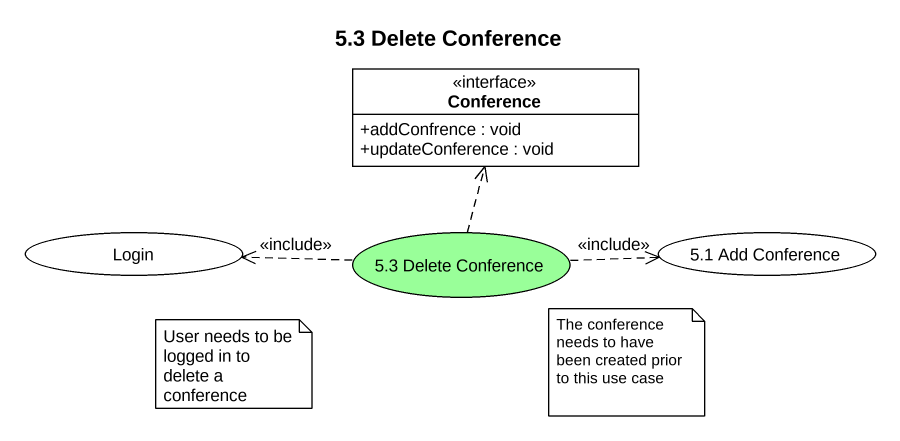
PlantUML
@startuml
title 5.3 Delete Conference
allowmixing
hide circle
hide empty members
skinparam classAttributeIconSize 0
interface Conference {
  +addConfrence : void
  +updateConference : void
}
usecase Login
usecase "5.3 Delete Conference" as u5_3_Delete_Conference #99FF99
usecase "5.1 Add Conference" as u5_1_Add_Conference
u5_3_Delete_Conference .up.> Conference
u5_3_Delete_Conference .left.> Login : <<include>>
u5_3_Delete_Conference .right.> u5_1_Add_Conference : <<include>>
note as N1
  User needs to be logged in to delete a conference
end note
note as N2
  The conference needs to have been created prior to this use case
end note
@enduml
